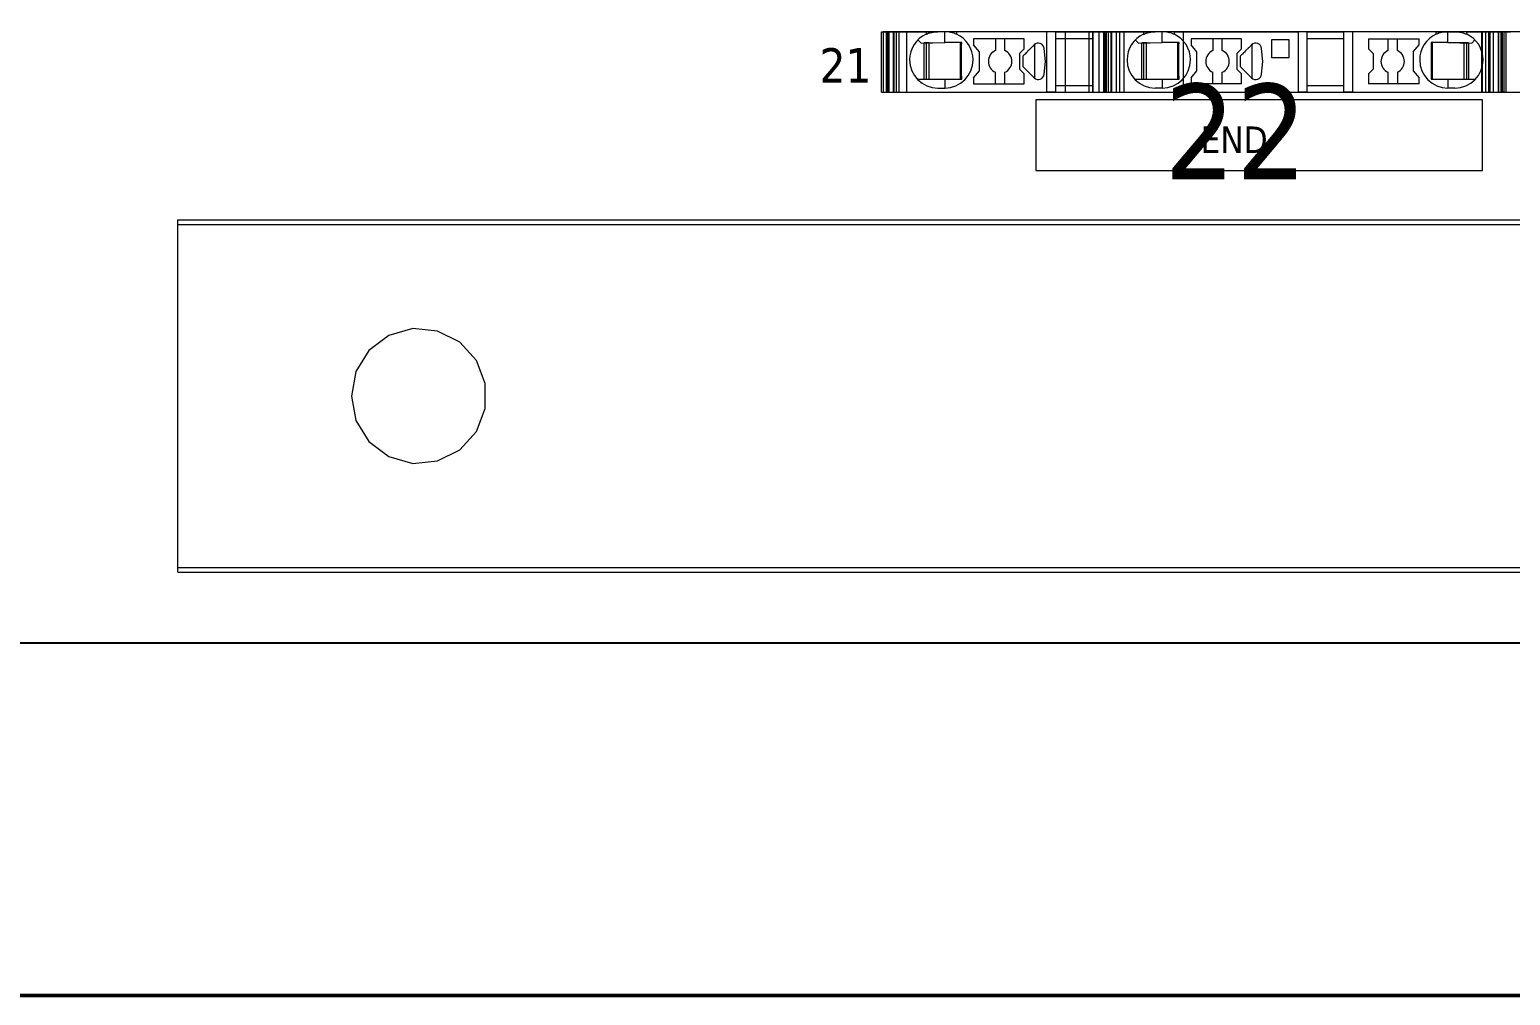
# Model space of a CAD drawing. Header units: millimetres. Extents: x 0 to 2100, y 0 to 1485.
# Drawn here: x 1134.4 to 1260.4, y 173 to 255.2 of the extents above; entities that cross this region are included whole.
import ezdxf
from ezdxf.enums import TextEntityAlignment as Align

# ---------------------------------------------------------------- set-up
doc = ezdxf.new("R2010")
doc.units = ezdxf.units.MM
for name, color, linetype, lineweight in [('EPLAN100', 7, 'Continuous', 9), ('EPLAN108', 5, 'Continuous', 5), ('EPLAN309', 5, 'Continuous', 5), ('EPLAN310', 5, 'Continuous', 5), ('EPLAN400', 5, 'Continuous', 5), ('EPLAN440', 73, 'Continuous', 5), ('EPLAN493', 5, 'Continuous', 5), ('EPLAN500', 7, 'Continuous', 5), ('EPLAN501', 7, 'Continuous', 5), ('EPLAN502', 7, 'Continuous', 5), ('EPLAN503', 7, 'Continuous', 5), ('EPLAN504', 7, 'Continuous', 5), ('MAIN-1', 7, 'Continuous', 5), ('MAIN-2', 7, 'Continuous', 5)]:
    doc.layers.add(name, color=color, linetype=linetype, lineweight=lineweight)
doc.styles.add('Tahoma', font='')
doc.styles.get('Tahoma').set_extended_font_data('Tahoma')

# ---------------------------------------------------------------- blocks, each defined once
blk = doc.blocks.new('EPLSYM_LibrarySPECIAL_Symbol12_Variant0_Placement8_89')
at = {"layer": 'EPLAN309', "lineweight": 13, "ltscale": 20}
blk.add_lwpolyline([(0, -5.15), (68.15, -5.15), (68.15, 0), (0, 0)], close=True, dxfattribs=at)
at = {"layer": 'EPLAN493', "color": 5, "style": 'Tahoma'}
blk.add_attdef('17_20450', text='', height=2.93475, dxfattribs=at).set_placement((0, -27.293475), align=Align.MIDDLE_RIGHT)
blk = doc.blocks.new('EPLSYM_LibrarySPECIAL_Symbol12_Variant0_Placement8_90')
at = {"layer": 'EPLAN493', "color": 5, "style": 'Tahoma'}
blk.add_attdef('17_20450', text='', height=8.13, dxfattribs=at).set_placement((0, -27), align=Align.BOTTOM_CENTER)
blk = doc.blocks.new('EPLSYM_LibrarySPECIAL_Symbol11_Variant0_Placement8')
at = {"layer": 'EPLAN310', "lineweight": 25, "ltscale": 20}
blk.add_lwpolyline([(0, -740), (550, -740), (550, 0), (0, 0)], close=True, dxfattribs=at)
at = {"layer": 'EPLAN400', "color": 5, "style": 'Tahoma'}
blk.add_attdef('17_20010', text='', height=2.2575, dxfattribs=at).set_placement((-1.5, -0.9515), align=Align.TOP_RIGHT)
at = {"layer": 'EPLAN440', "color": 73, "style": 'Tahoma'}
blk.add_attdef('17_20300', text='', height=1.6254, dxfattribs=at).set_placement((-1.5, -4.57508), align=Align.TOP_RIGHT)
at = {"layer": 'EPLAN500', "color": 7, "style": 'Tahoma'}
blk.add_attdef('17_20027', text='', height=1.6254, dxfattribs=at).set_placement((-1.5, -7.27508), align=Align.TOP_RIGHT)
at = {"layer": 'EPLAN501', "color": 7, "style": 'Tahoma'}
blk.add_attdef('17_20011', text='', height=1.6254, dxfattribs=at).set_placement((-1.5, -12.67508), align=Align.TOP_RIGHT)
at = {"layer": 'EPLAN502', "color": 7, "style": 'Tahoma'}
blk.add_attdef('17_20025', text='', height=1.6254, dxfattribs=at).set_placement((-1.5, -15.37508), align=Align.TOP_RIGHT)
at = {"layer": 'EPLAN503', "color": 7, "style": 'Tahoma'}
blk.add_attdef('17_20024', text='', height=1.6254, dxfattribs=at).set_placement((-1.5, -18.07508), align=Align.TOP_RIGHT)
at = {"layer": 'EPLAN504', "color": 7, "style": 'Tahoma'}
blk.add_attdef('17_20901[1]', text='', height=1.6254, dxfattribs=at).set_placement((-1.5, -9.97508), align=Align.TOP_RIGHT)

msp = doc.modelspace()

# ---------------------------------------------------------------- linework, layer by layer
at = {"layer": 'EPLAN100', "lineweight": 0, "ltscale": 4}
for p, q in [((1147, 238.6), (1327, 238.6)), ((1147, 209.4), (1327, 209.4)), ((1147, 209), (1327, 209))]:
    msp.add_line(p, q, dxfattribs=at)
at = {"layer": 'EPLAN100', "lineweight": 50, "ltscale": 20}
msp.add_lwpolyline([(942, 173), (1542, 173), (1542, 973), (942, 973)], close=True, dxfattribs=at)
at = {"layer": 'EPLAN100', "lineweight": 0, "ltscale": 7.5}
msp.add_lwpolyline([(1220, 243.2), (1258, 243.2), (1258, 249.2), (1220, 249.2)], close=True, dxfattribs=at)
at = {"layer": 'EPLAN100', "lineweight": 0, "ltscale": 4}
for points in [[(1147, 209), (1147, 239), (1327, 239)], [(1162.14, 226.08), (1161.75, 224), (1162.14, 221.92), (1163.25, 220.13), (1164.94, 218.85), (1166.97, 218.27), (1169.07, 218.47), (1170.97, 219.41), (1172.39, 220.97), (1173.15, 222.94), (1173.15, 225.06), (1172.39, 227.03), (1170.97, 228.59), (1169.07, 229.53), (1166.97, 229.73), (1164.94, 229.15), (1163.25, 227.87), (1162.14, 226.08)]]:
    msp.add_lwpolyline(points, dxfattribs=at)
at = {"layer": 'MAIN-1'}
for p, q in [((1206.85, 255), (1207.28, 255)), ((1206.85, 249.85), (1206.85, 255)), ((1207.39, 255), (1207.28, 255)), ((1207.28, 249.85), (1207.28, 255)), ((1207.5, 255), (1207.39, 255)), ((1207.39, 249.85), (1207.39, 255)), ((1207.5, 255), (1210.65, 255)), ((1207.5, 249.85), (1207.5, 255)), ((1210.65, 255), (1211.65, 255)), ((1210.65, 255), (1210.65, 254.78)), ((1210.65, 254.78), (1210.7, 254.8)), ((1210.7, 254.8), (1210.76, 254.83)), ((1210.76, 254.83), (1210.81, 254.85)), ((1210.81, 254.85), (1210.87, 254.87)), ((1210.87, 254.87), (1210.93, 254.89)), ((1210.93, 254.89), (1211, 254.91)), ((1211, 254.91), (1211.06, 254.93)), ((1211.06, 254.93), (1211.13, 254.94)), ((1211.13, 254.94), (1211.2, 254.96)), ((1211.2, 254.96), (1211.27, 254.97)), ((1211.27, 254.97), (1211.35, 254.98)), ((1211.35, 254.98), (1211.42, 254.99)), ((1211.42, 254.99), (1211.5, 255)), ((1211.5, 255), (1211.57, 255)), ((1211.57, 255), (1211.65, 255)), ((1212.25, 255), (1211.65, 255)), ((1212.33, 255), (1212.25, 255)), ((1213.25, 255), (1212.25, 255)), ((1212.25, 254.07), (1212.25, 255)), ((1212.4, 255), (1212.33, 255)), ((1212.48, 254.99), (1212.4, 255)), ((1212.55, 254.98), (1212.48, 254.99)), ((1212.63, 254.97), (1212.55, 254.98)), ((1212.7, 254.96), (1212.63, 254.97)), ((1212.77, 254.94), (1212.7, 254.96)), ((1212.84, 254.93), (1212.77, 254.94)), ((1212.9, 254.91), (1212.84, 254.93)), ((1212.97, 254.89), (1212.9, 254.91)), ((1213.03, 254.87), (1212.97, 254.89)), ((1213.09, 254.85), (1213.03, 254.87)), ((1213.14, 254.83), (1213.09, 254.85)), ((1213.2, 254.8), (1213.14, 254.83)), ((1213.25, 254.78), (1213.2, 254.8)), ((1220.93, 255), (1213.25, 255)), ((1213.25, 255), (1213.25, 254.78)), ((1221.65, 255), (1220.93, 255)), ((1220.93, 249.85), (1220.93, 255)), ((1221.65, 255), (1224.8, 255)), ((1221.65, 255), (1221.65, 249.85)), ((1224.8, 255), (1225.35, 255)), ((1224.8, 255), (1224.8, 249.85)), ((1225.35, 255), (1225.78, 255)), ((1225.35, 255), (1225.35, 249.85)), ((1225.89, 255), (1225.78, 255)), ((1225.78, 249.85), (1225.78, 255)), ((1226, 255), (1225.89, 255)), ((1225.89, 249.85), (1225.89, 255)), ((1226, 255), (1229.15, 255)), ((1226, 249.85), (1226, 255)), ((1229.15, 255), (1230.15, 255)), ((1229.15, 255), (1229.15, 254.78)), ((1229.15, 254.78), (1229.2, 254.8)), ((1229.2, 254.8), (1229.26, 254.83)), ((1229.26, 254.83), (1229.31, 254.85)), ((1229.31, 254.85), (1229.37, 254.87)), ((1229.37, 254.87), (1229.43, 254.89)), ((1229.43, 254.89), (1229.5, 254.91)), ((1229.5, 254.91), (1229.56, 254.93)), ((1229.56, 254.93), (1229.63, 254.94)), ((1229.63, 254.94), (1229.7, 254.96)), ((1229.7, 254.96), (1229.77, 254.97)), ((1229.77, 254.97), (1229.85, 254.98)), ((1229.85, 254.98), (1229.92, 254.99)), ((1229.92, 254.99), (1230, 255)), ((1230, 255), (1230.07, 255)), ((1230.07, 255), (1230.15, 255)), ((1230.75, 255), (1230.15, 255)), ((1230.83, 255), (1230.75, 255)), ((1231.75, 255), (1230.75, 255)), ((1230.75, 254.07), (1230.75, 255)), ((1230.9, 255), (1230.83, 255)), ((1230.98, 254.99), (1230.9, 255)), ((1231.05, 254.98), (1230.98, 254.99)), ((1231.13, 254.97), (1231.05, 254.98)), ((1231.2, 254.96), (1231.13, 254.97)), ((1231.27, 254.94), (1231.2, 254.96)), ((1231.34, 254.93), (1231.27, 254.94)), ((1231.4, 254.91), (1231.34, 254.93)), ((1231.47, 254.89), (1231.4, 254.91)), ((1231.53, 254.87), (1231.47, 254.89)), ((1231.59, 254.85), (1231.53, 254.87)), ((1231.64, 254.83), (1231.59, 254.85)), ((1231.7, 254.8), (1231.64, 254.83)), ((1231.75, 254.78), (1231.7, 254.8)), ((1231.75, 255), (1242.33, 255)), ((1231.75, 255), (1231.75, 254.78)), ((1243.05, 255), (1242.33, 255)), ((1242.33, 249.85), (1242.33, 255)), ((1243.05, 255), (1246.2, 255)), ((1243.05, 255), (1243.05, 249.85)), ((1246.92, 255), (1246.2, 255)), ((1246.2, 249.85), (1246.2, 255)), ((1254.05, 255), (1246.92, 255)), ((1246.92, 255), (1246.92, 249.85)), ((1254.05, 255), (1255.05, 255)), ((1254.05, 254.78), (1254.05, 255)), ((1254.1, 254.8), (1254.05, 254.78)), ((1254.16, 254.83), (1254.1, 254.8)), ((1254.21, 254.85), (1254.16, 254.83)), ((1254.27, 254.87), (1254.21, 254.85)), ((1254.33, 254.89), (1254.27, 254.87)), ((1254.4, 254.91), (1254.33, 254.89)), ((1254.46, 254.93), (1254.4, 254.91)), ((1254.53, 254.94), (1254.46, 254.93)), ((1254.6, 254.96), (1254.53, 254.94)), ((1254.67, 254.97), (1254.6, 254.96)), ((1254.75, 254.98), (1254.67, 254.97)), ((1254.82, 254.99), (1254.75, 254.98)), ((1254.9, 255), (1254.82, 254.99)), ((1254.97, 255), (1254.9, 255)), ((1255.05, 255), (1254.97, 255)), ((1255.05, 254.07), (1255.05, 255)), ((1255.05, 255), (1255.65, 255)), ((1255.65, 255), (1255.73, 255)), ((1256.65, 255), (1255.65, 255)), ((1255.73, 255), (1255.81, 254.99)), ((1255.81, 254.99), (1255.9, 254.99)), ((1255.9, 254.99), (1255.98, 254.98)), ((1255.98, 254.98), (1256.05, 254.97)), ((1256.05, 254.97), (1256.13, 254.95)), ((1256.13, 254.95), (1256.2, 254.94)), ((1256.2, 254.94), (1256.28, 254.92)), ((1256.28, 254.92), (1256.34, 254.9)), ((1256.34, 254.9), (1256.41, 254.88)), ((1256.41, 254.88), (1256.47, 254.85)), ((1256.47, 254.85), (1256.54, 254.83)), ((1256.54, 254.83), (1256.59, 254.81)), ((1256.59, 254.81), (1256.65, 254.78)), ((1256.65, 255), (1259.7, 255)), ((1256.65, 254.78), (1256.65, 255)), ((1259.83, 255), (1259.7, 255)), ((1259.7, 249.85), (1259.7, 255)), ((1259.83, 255), (1260.37, 255)), ((1259.83, 249.85), (1259.83, 255)), ((1209.95, 254.3), (1210.22, 254.03)), ((1210.22, 254.03), (1212.25, 254.07)), ((1210.5, 250.95), (1210.5, 254.04)), ((1210.65, 254.04), (1210.65, 250.95)), ((1210.9, 250.95), (1210.9, 254.04)), ((1212.34, 254.07), (1212.25, 254.07)), ((1212.44, 254.07), (1212.34, 254.07)), ((1212.53, 254.07), (1212.44, 254.07)), ((1212.62, 254.07), (1212.53, 254.07)), ((1212.7, 254.08), (1212.62, 254.07)), ((1212.79, 254.08), (1212.7, 254.08)), ((1212.87, 254.08), (1212.79, 254.08)), ((1212.94, 254.08), (1212.87, 254.08)), ((1213.02, 254.08), (1212.94, 254.08)), ((1213.09, 254.08), (1213.02, 254.08)), ((1213.16, 254.08), (1213.09, 254.08)), ((1213.23, 254.08), (1213.16, 254.08)), ((1213.3, 254.09), (1213.23, 254.08)), ((1213.36, 254.09), (1213.3, 254.09)), ((1213.43, 254.09), (1213.36, 254.09)), ((1213.49, 254.09), (1213.43, 254.09)), ((1213.55, 254.09), (1213.49, 254.09)), ((1213.62, 254.09), (1213.55, 254.09)), ((1213.58, 250.95), (1213.58, 254.09)), ((1213.68, 254.09), (1213.62, 254.09)), ((1213.67, 253.95), (1213.68, 254.02)), ((1213.67, 253.88), (1213.67, 253.95)), ((1213.67, 253.8), (1213.67, 253.88)), ((1213.67, 253.73), (1213.67, 253.8)), ((1213.67, 253.65), (1213.67, 253.73)), ((1213.67, 253.57), (1213.67, 253.65)), ((1213.67, 253.49), (1213.67, 253.57)), ((1213.67, 253.4), (1213.67, 253.49)), ((1213.67, 253.32), (1213.67, 253.4)), ((1213.67, 253.23), (1213.67, 253.32)), ((1213.68, 254.02), (1213.68, 254.09)), ((1214.7, 254.4), (1214.7, 253.89)), ((1219, 254.4), (1214.7, 254.4)), ((1215.2, 253.29), (1214.7, 253.89)), ((1215.2, 251.66), (1215.2, 253.29)), ((1216.55, 254.4), (1216.55, 253.39)), ((1217.35, 253.39), (1217.35, 254.4)), ((1218.6, 253.13), (1219, 253.53)), ((1219, 253.53), (1219, 254.4)), ((1219.24, 253.27), (1219.16, 253.19)), ((1219.32, 253.36), (1219.24, 253.27)), ((1219.4, 253.43), (1219.32, 253.36)), ((1219.44, 253.47), (1219.4, 253.43)), ((1219.48, 253.51), (1219.44, 253.47)), ((1219.52, 253.55), (1219.48, 253.51)), ((1219.56, 253.59), (1219.52, 253.55)), ((1219.59, 253.63), (1219.56, 253.59)), ((1219.63, 253.66), (1219.59, 253.63)), ((1219.66, 253.69), (1219.63, 253.66)), ((1219.69, 253.72), (1219.66, 253.69)), ((1219.72, 253.75), (1219.69, 253.72)), ((1219.75, 253.78), (1219.72, 253.75)), ((1219.78, 253.82), (1219.75, 253.78)), ((1219.82, 253.85), (1219.78, 253.82)), ((1219.85, 253.88), (1219.82, 253.85)), ((1219.87, 253.9), (1219.87, 251.05)), ((1220.8, 252.47), (1220.7, 253.57)), ((1221.65, 254.43), (1224.8, 254.43)), ((1228.45, 254.3), (1228.72, 254.03)), ((1228.72, 254.03), (1230.75, 254.07)), ((1229, 250.95), (1229, 254.04)), ((1229.15, 254.04), (1229.15, 250.95)), ((1229.4, 250.95), (1229.4, 254.04)), ((1230.87, 254.07), (1230.75, 254.07)), ((1230.99, 254.07), (1230.87, 254.07)), ((1231.1, 254.07), (1230.99, 254.07)), ((1231.21, 254.08), (1231.1, 254.07)), ((1231.31, 254.08), (1231.21, 254.08)), ((1231.41, 254.08), (1231.31, 254.08)), ((1231.51, 254.08), (1231.41, 254.08)), ((1231.6, 254.08), (1231.51, 254.08)), ((1231.69, 254.08), (1231.6, 254.08)), ((1231.77, 254.09), (1231.69, 254.08)), ((1231.86, 254.09), (1231.77, 254.09)), ((1231.94, 254.09), (1231.86, 254.09)), ((1232.02, 254.09), (1231.94, 254.09)), ((1232.1, 254.09), (1232.02, 254.09)), ((1232.08, 250.95), (1232.08, 254.09)), ((1232.18, 254.09), (1232.1, 254.09)), ((1232.17, 253.95), (1232.18, 254.02)), ((1232.17, 253.88), (1232.17, 253.95)), ((1232.17, 253.8), (1232.17, 253.88)), ((1232.17, 253.73), (1232.17, 253.8)), ((1232.17, 253.65), (1232.17, 253.73)), ((1232.17, 253.57), (1232.17, 253.65)), ((1232.17, 253.49), (1232.17, 253.57)), ((1232.17, 253.4), (1232.17, 253.49)), ((1232.17, 253.32), (1232.17, 253.4)), ((1232.17, 253.23), (1232.17, 253.32)), ((1232.18, 254.02), (1232.18, 254.09)), ((1233.2, 254.4), (1233.2, 253.89)), ((1237.5, 254.4), (1233.2, 254.4)), ((1233.7, 253.29), (1233.2, 253.89)), ((1233.7, 251.66), (1233.7, 253.29)), ((1235.05, 254.4), (1235.05, 253.39)), ((1235.85, 253.39), (1235.85, 254.4)), ((1237.1, 253.13), (1237.5, 253.53)), ((1237.5, 253.53), (1237.5, 254.4)), ((1237.74, 253.27), (1237.66, 253.19)), ((1237.82, 253.36), (1237.74, 253.27)), ((1237.9, 253.43), (1237.82, 253.36)), ((1237.94, 253.47), (1237.9, 253.43)), ((1237.98, 253.51), (1237.94, 253.47)), ((1238.02, 253.55), (1237.98, 253.51)), ((1238.06, 253.59), (1238.02, 253.55)), ((1238.09, 253.63), (1238.06, 253.59)), ((1238.13, 253.66), (1238.09, 253.63)), ((1238.16, 253.69), (1238.13, 253.66)), ((1238.19, 253.72), (1238.16, 253.69)), ((1238.22, 253.75), (1238.19, 253.72)), ((1238.25, 253.78), (1238.22, 253.75)), ((1238.28, 253.82), (1238.25, 253.78)), ((1238.32, 253.85), (1238.28, 253.82)), ((1238.35, 253.88), (1238.32, 253.85)), ((1238.37, 253.9), (1238.37, 251.05)), ((1239.3, 252.47), (1239.2, 253.57)), ((1240.05, 254.3), (1240.05, 252.8)), ((1241.55, 254.3), (1240.05, 254.3)), ((1241.55, 252.8), (1241.55, 254.3)), ((1243.05, 254.43), (1246.2, 254.43)), ((1248.3, 254.4), (1248.3, 253.53)), ((1248.3, 254.4), (1252.6, 254.4)), ((1248.7, 253.13), (1248.3, 253.53)), ((1249.95, 254.4), (1249.95, 253.39)), ((1250.75, 253.39), (1250.75, 254.4)), ((1252.1, 253.29), (1252.6, 253.89)), ((1252.1, 253.29), (1252.1, 251.66)), ((1252.6, 253.89), (1252.6, 254.4)), ((1253.62, 254.09), (1253.62, 254.02)), ((1253.68, 254.09), (1253.62, 254.09)), ((1253.62, 254.02), (1253.63, 253.95)), ((1253.63, 253.95), (1253.63, 253.88)), ((1253.63, 253.88), (1253.63, 253.8)), ((1253.63, 253.8), (1253.63, 253.73)), ((1253.63, 253.73), (1253.63, 253.65)), ((1253.63, 253.65), (1253.63, 253.57)), ((1253.63, 253.57), (1253.63, 253.49)), ((1253.63, 253.49), (1253.63, 253.4)), ((1253.63, 253.4), (1253.63, 253.32)), ((1253.63, 253.32), (1253.63, 253.23)), ((1253.75, 254.09), (1253.68, 254.09)), ((1253.72, 254.09), (1253.72, 250.95)), ((1253.81, 254.09), (1253.75, 254.09)), ((1253.87, 254.09), (1253.81, 254.09)), ((1253.94, 254.09), (1253.87, 254.09)), ((1254, 254.09), (1253.94, 254.09)), ((1254.07, 254.08), (1254, 254.09)), ((1254.14, 254.08), (1254.07, 254.08)), ((1254.21, 254.08), (1254.14, 254.08)), ((1254.28, 254.08), (1254.21, 254.08)), ((1254.36, 254.08), (1254.28, 254.08)), ((1254.43, 254.08), (1254.36, 254.08)), ((1254.51, 254.08), (1254.43, 254.08)), ((1254.6, 254.08), (1254.51, 254.08)), ((1254.68, 254.07), (1254.6, 254.08)), ((1254.77, 254.07), (1254.68, 254.07)), ((1254.86, 254.07), (1254.77, 254.07)), ((1254.96, 254.07), (1254.86, 254.07)), ((1255.05, 254.07), (1254.96, 254.07)), ((1255.05, 254.07), (1257.08, 254.03)), ((1256.4, 254.04), (1256.4, 250.95)), ((1256.65, 250.95), (1256.65, 254.04)), ((1256.8, 254.04), (1256.8, 250.95)), ((1257.08, 254.03), (1257.35, 254.3)), ((1213.67, 253.13), (1213.67, 253.23)), ((1213.67, 253.03), (1213.67, 253.13)), ((1213.67, 252.93), (1213.67, 253.03)), ((1213.67, 252.82), (1213.67, 252.93)), ((1213.67, 252.71), (1213.67, 252.82)), ((1213.67, 252.6), (1213.67, 252.71)), ((1213.67, 252.48), (1213.67, 252.6)), ((1213.67, 252.36), (1213.67, 252.48)), ((1213.67, 252.25), (1213.67, 252.36)), ((1213.67, 252.14), (1213.67, 252.25)), ((1213.67, 252.03), (1213.67, 252.14)), ((1213.67, 251.93), (1213.67, 252.03)), ((1218.6, 253.13), (1218.6, 251.82)), ((1218.99, 253.02), (1218.9, 252.93)), ((1218.9, 252.8), (1218.9, 252.93)), ((1218.9, 252.67), (1218.9, 252.8)), ((1218.9, 252.54), (1218.9, 252.67)), ((1218.9, 252.41), (1218.9, 252.54)), ((1218.9, 252.28), (1218.9, 252.41)), ((1218.9, 252.15), (1218.9, 252.28)), ((1218.9, 252.02), (1218.9, 252.15)), ((1218.9, 252.02), (1219.85, 251.07)), ((1219.07, 253.1), (1218.99, 253.02)), ((1219.16, 253.19), (1219.07, 253.1)), ((1220.7, 251.38), (1220.8, 252.47)), ((1232.17, 253.13), (1232.17, 253.23)), ((1232.17, 253.03), (1232.17, 253.13)), ((1232.17, 252.93), (1232.17, 253.03)), ((1232.17, 252.82), (1232.17, 252.93)), ((1232.17, 252.71), (1232.17, 252.82)), ((1232.17, 252.6), (1232.17, 252.71)), ((1232.17, 252.48), (1232.17, 252.6)), ((1232.17, 252.36), (1232.17, 252.48)), ((1232.17, 252.25), (1232.17, 252.36)), ((1232.17, 252.14), (1232.17, 252.25)), ((1232.17, 252.03), (1232.17, 252.14)), ((1232.17, 251.93), (1232.17, 252.03)), ((1237.1, 253.13), (1237.1, 251.82)), ((1237.49, 253.02), (1237.4, 252.93)), ((1237.4, 252.8), (1237.4, 252.93)), ((1237.4, 252.67), (1237.4, 252.8)), ((1237.4, 252.54), (1237.4, 252.67)), ((1237.4, 252.41), (1237.4, 252.54)), ((1237.4, 252.28), (1237.4, 252.41)), ((1237.4, 252.15), (1237.4, 252.28)), ((1237.4, 252.02), (1237.4, 252.15)), ((1237.4, 252.02), (1238.35, 251.07)), ((1237.57, 253.1), (1237.49, 253.02)), ((1237.66, 253.19), (1237.57, 253.1)), ((1239.2, 251.38), (1239.3, 252.47)), ((1240.05, 252.8), (1241.55, 252.8)), ((1248.7, 253.13), (1248.7, 251.82)), ((1253.63, 253.23), (1253.63, 253.13)), ((1253.63, 253.13), (1253.63, 253.03)), ((1253.63, 253.03), (1253.63, 252.93)), ((1253.63, 252.93), (1253.63, 252.82)), ((1253.63, 252.82), (1253.63, 252.71)), ((1253.63, 252.71), (1253.63, 252.6)), ((1253.63, 252.6), (1253.63, 252.48)), ((1253.63, 252.48), (1253.63, 252.36)), ((1253.63, 252.36), (1253.63, 252.25)), ((1253.63, 252.25), (1253.63, 252.14)), ((1253.63, 252.14), (1253.63, 252.03)), ((1253.63, 252.03), (1253.63, 251.93)), ((1210, 250.95), (1209.95, 250.9)), ((1210, 250.95), (1212.25, 250.95)), ((1212.25, 250.95), (1212.34, 250.95)), ((1212.25, 250.95), (1212.25, 250.2)), ((1212.34, 250.95), (1212.43, 250.95)), ((1212.43, 250.95), (1212.52, 250.95)), ((1212.52, 250.95), (1212.61, 250.95)), ((1212.61, 250.95), (1212.7, 250.95)), ((1212.7, 250.95), (1212.78, 250.95)), ((1212.78, 250.95), (1212.86, 250.95)), ((1212.86, 250.95), (1212.94, 250.95)), ((1212.94, 250.95), (1213.01, 250.95)), ((1213.01, 250.95), (1213.08, 250.95)), ((1213.08, 250.95), (1213.16, 250.95)), ((1213.16, 250.95), (1213.23, 250.95)), ((1213.23, 250.95), (1213.29, 250.95)), ((1213.29, 250.95), (1213.36, 250.95)), ((1213.36, 250.95), (1213.43, 250.95)), ((1213.43, 250.95), (1213.49, 250.95)), ((1213.49, 250.95), (1213.55, 250.95)), ((1213.55, 250.95), (1213.62, 250.95)), ((1213.62, 250.95), (1213.68, 250.95)), ((1213.67, 251.84), (1213.67, 251.93)), ((1213.67, 251.75), (1213.67, 251.84)), ((1213.67, 251.66), (1213.67, 251.75)), ((1213.67, 251.57), (1213.67, 251.66)), ((1213.67, 251.49), (1213.67, 251.57)), ((1213.67, 251.41), (1213.67, 251.49)), ((1213.67, 251.33), (1213.67, 251.41)), ((1213.67, 251.25), (1213.67, 251.33)), ((1213.68, 251.17), (1213.67, 251.25)), ((1213.68, 251.1), (1213.68, 251.17)), ((1213.68, 251.02), (1213.68, 251.1)), ((1213.68, 250.95), (1213.68, 251.02)), ((1214.7, 251.06), (1215.2, 251.66)), ((1214.7, 251.06), (1214.7, 250.55)), ((1216.55, 250.55), (1216.55, 251.56)), ((1217.35, 250.55), (1217.35, 251.56)), ((1219, 251.42), (1218.6, 251.82)), ((1219, 250.55), (1219, 251.42)), ((1228.5, 250.95), (1228.45, 250.9)), ((1228.5, 250.95), (1230.75, 250.95)), ((1230.75, 250.95), (1230.84, 250.95)), ((1230.75, 250.95), (1230.75, 250.2)), ((1230.84, 250.95), (1230.93, 250.95)), ((1230.93, 250.95), (1231.02, 250.95)), ((1231.02, 250.95), (1231.11, 250.95)), ((1231.11, 250.95), (1231.2, 250.95)), ((1231.2, 250.95), (1231.28, 250.95)), ((1231.28, 250.95), (1231.36, 250.95)), ((1231.36, 250.95), (1231.44, 250.95)), ((1231.44, 250.95), (1231.51, 250.95)), ((1231.51, 250.95), (1231.58, 250.95)), ((1231.58, 250.95), (1231.66, 250.95)), ((1231.66, 250.95), (1231.73, 250.95)), ((1231.73, 250.95), (1231.79, 250.95)), ((1231.79, 250.95), (1231.86, 250.95)), ((1231.86, 250.95), (1231.93, 250.95)), ((1231.93, 250.95), (1231.99, 250.95)), ((1231.99, 250.95), (1232.05, 250.95)), ((1232.05, 250.95), (1232.12, 250.95)), ((1232.12, 250.95), (1232.18, 250.95)), ((1232.17, 251.84), (1232.17, 251.93)), ((1232.17, 251.75), (1232.17, 251.84)), ((1232.17, 251.66), (1232.17, 251.75)), ((1232.17, 251.57), (1232.17, 251.66)), ((1232.17, 251.49), (1232.17, 251.57)), ((1232.17, 251.41), (1232.17, 251.49)), ((1232.17, 251.33), (1232.17, 251.41)), ((1232.17, 251.25), (1232.17, 251.33)), ((1232.18, 251.17), (1232.17, 251.25)), ((1232.18, 251.1), (1232.18, 251.17)), ((1232.18, 251.02), (1232.18, 251.1)), ((1232.18, 250.95), (1232.18, 251.02)), ((1233.2, 251.06), (1233.7, 251.66)), ((1233.2, 251.06), (1233.2, 250.55)), ((1235.05, 250.55), (1235.05, 251.56)), ((1235.85, 250.55), (1235.85, 251.56)), ((1237.5, 251.42), (1237.1, 251.82)), ((1237.5, 250.55), (1237.5, 251.42)), ((1248.7, 251.82), (1248.3, 251.42)), ((1248.3, 251.42), (1248.3, 250.55)), ((1249.95, 251.56), (1249.95, 250.55)), ((1250.75, 251.56), (1250.75, 250.55)), ((1252.1, 251.66), (1252.6, 251.06)), ((1252.6, 250.55), (1252.6, 251.06)), ((1253.63, 251.25), (1253.62, 251.17)), ((1253.62, 251.17), (1253.62, 251.1)), ((1253.62, 251.1), (1253.62, 251.02)), ((1253.62, 251.02), (1253.62, 250.95)), ((1253.62, 250.95), (1253.68, 250.95)), ((1253.63, 251.93), (1253.63, 251.84)), ((1253.63, 251.84), (1253.63, 251.75)), ((1253.63, 251.75), (1253.63, 251.66)), ((1253.63, 251.66), (1253.63, 251.57)), ((1253.63, 251.57), (1253.63, 251.49)), ((1253.63, 251.49), (1253.63, 251.41)), ((1253.63, 251.41), (1253.63, 251.33)), ((1253.63, 251.33), (1253.63, 251.25)), ((1253.68, 250.95), (1253.75, 250.95)), ((1253.75, 250.95), (1253.81, 250.95)), ((1253.81, 250.95), (1253.87, 250.95)), ((1253.87, 250.95), (1253.94, 250.95)), ((1253.94, 250.95), (1254.01, 250.95)), ((1254.01, 250.95), (1254.07, 250.95)), ((1254.07, 250.95), (1254.14, 250.95)), ((1254.14, 250.95), (1254.22, 250.95)), ((1254.22, 250.95), (1254.29, 250.95)), ((1254.29, 250.95), (1254.36, 250.95)), ((1254.36, 250.95), (1254.44, 250.95)), ((1254.44, 250.95), (1254.52, 250.95)), ((1254.52, 250.95), (1254.6, 250.95)), ((1254.6, 250.95), (1254.69, 250.95)), ((1254.69, 250.95), (1254.78, 250.95)), ((1254.78, 250.95), (1254.87, 250.95)), ((1254.87, 250.95), (1254.96, 250.95)), ((1254.96, 250.95), (1255.05, 250.95)), ((1255.05, 250.95), (1257.3, 250.95)), ((1255.05, 250.95), (1255.05, 250.2)), ((1257.35, 250.9), (1257.3, 250.95)), ((1206.85, 249.85), (1207.28, 249.85)), ((1207.39, 249.85), (1207.28, 249.85)), ((1207.5, 249.85), (1207.39, 249.85)), ((1207.5, 249.85), (1220.93, 249.85)), ((1211.65, 250.2), (1212.25, 250.2)), ((1214.7, 250.55), (1219, 250.55)), ((1221.65, 249.85), (1220.93, 249.85)), ((1221.65, 250.43), (1224.8, 250.43)), ((1221.65, 249.85), (1224.8, 249.85)), ((1224.8, 249.85), (1225.35, 249.85)), ((1225.35, 249.85), (1225.78, 249.85)), ((1225.89, 249.85), (1225.78, 249.85)), ((1226, 249.85), (1225.89, 249.85)), ((1226, 249.85), (1242.33, 249.85)), ((1230.75, 250.2), (1230.15, 250.2)), ((1237.5, 250.55), (1233.2, 250.55)), ((1243.05, 249.85), (1242.33, 249.85)), ((1243.05, 250.43), (1246.2, 250.43)), ((1243.05, 249.85), (1246.2, 249.85)), ((1246.92, 249.85), (1246.2, 249.85)), ((1246.92, 249.85), (1259.7, 249.85)), ((1252.6, 250.55), (1248.3, 250.55)), ((1255.65, 250.2), (1255.05, 250.2)), ((1258.54, 249.85), (1258.54, 249.85)), ((1258.65, 249.85), (1258.65, 249.85)), ((1259.83, 249.85), (1259.7, 249.85)), ((1259.83, 249.85), (1260.37, 249.85))]:
    msp.add_line(p, q, dxfattribs=at)
for centre, radius, start, end in [((1211.65, 252.6), 2.4, 114.6244, 180), ((1212.25, 252.6), 2.4, 0, 65.3756), ((1230.15, 252.6), 2.4, 114.6244, 180), ((1230.75, 252.6), 2.4, 0, 65.3756), ((1255.05, 252.6), 2.4, 114.6244, 180), ((1255.65, 252.6), 2.4, 0, 65.3756), ((1216.95, 252.47), 1, 113.5782, 180), ((1216.95, 252.47), 1, 0, 66.4218), ((1220.2, 253.53), 0.5, 5.4404, 135), ((1235.45, 252.47), 1, 113.5782, 180), ((1235.45, 252.47), 1, 0, 66.4218), ((1238.7, 253.53), 0.5, 5.4404, 135), ((1250.35, 252.47), 1, 113.5782, 180), ((1250.35, 252.47), 1, 0, 66.4218), ((1211.65, 252.6), 2.4, 180, 270), ((1212.25, 252.6), 2.4, 270, 0), ((1216.95, 252.47), 1, 180, 246.4218), ((1216.95, 252.47), 1, 293.5782, 0), ((1230.15, 252.6), 2.4, 180, 270), ((1230.75, 252.6), 2.4, 270, 0), ((1235.45, 252.47), 1, 180, 246.4218), ((1235.45, 252.47), 1, 293.5782, 0), ((1250.35, 252.47), 1, 180, 246.4218), ((1250.35, 252.47), 1, 293.5782, 0), ((1255.05, 252.6), 2.4, 180, 270), ((1255.65, 252.6), 2.4, 270, 0), ((1220.2, 251.43), 0.5, 225, 354.5596), ((1238.7, 251.43), 0.5, 225, 354.5596)]:
    msp.add_arc(centre, radius, start, end, dxfattribs=at)
at = {"layer": 'MAIN-2'}
for p, q in [((1207.26, 255), (1207.26, 249.85)), ((1207.89, 249.85), (1207.89, 255)), ((1207.92, 255), (1207.92, 249.85)), ((1208.1, 255), (1208.1, 249.85)), ((1208.32, 255), (1208.32, 249.85)), ((1208.98, 255), (1208.98, 249.85)), ((1222.51, 249.85), (1222.51, 255)), ((1224.49, 255), (1224.49, 249.85)), ((1224.85, 255), (1224.85, 249.85)), ((1225.76, 255), (1225.76, 249.85)), ((1226.15, 255), (1226.15, 249.85)), ((1226.39, 249.85), (1226.39, 255)), ((1226.42, 255), (1226.42, 249.85)), ((1226.82, 255), (1226.82, 249.85)), ((1227.14, 249.85), (1227.14, 255)), ((1227.48, 255), (1227.48, 249.85)), ((1232.55, 249.85), (1232.55, 255)), ((1257.93, 249.85), (1257.93, 255)), ((1257.97, 255), (1257.97, 249.85)), ((1258.26, 255), (1258.26, 249.85)), ((1258.54, 249.85), (1258.54, 255)), ((1258.65, 249.85), (1258.65, 255)), ((1258.89, 255), (1258.89, 249.85)), ((1259.32, 255), (1259.32, 249.85)), ((1259.36, 255), (1259.36, 249.85)), ((1259.36, 249.85), (1259.36, 255)), ((1259.55, 255), (1259.55, 249.85)), ((1260.01, 249.85), (1260.01, 255)), ((1210.22, 254.03), (1210.5, 254.04)), ((1210.5, 254.04), (1210.5, 254.04)), ((1210.65, 254.04), (1210.5, 254.04)), ((1210.5, 254.04), (1210.5, 254.04)), ((1210.9, 254.05), (1210.65, 254.04)), ((1210.65, 254.04), (1210.65, 254.04)), ((1210.65, 254.04), (1210.65, 254.04)), ((1210.9, 254.05), (1213.58, 254.1)), ((1210.9, 254.04), (1210.9, 254.05)), ((1210.9, 254.05), (1210.9, 254.05)), ((1213.58, 254.1), (1213.68, 254.09)), ((1213.58, 254.09), (1213.58, 254.1)), ((1228.72, 254.03), (1229, 254.04)), ((1229, 254.04), (1229, 254.04)), ((1229.15, 254.04), (1229, 254.04)), ((1229, 254.04), (1229, 254.04)), ((1229.4, 254.05), (1229.15, 254.04)), ((1229.15, 254.04), (1229.15, 254.04)), ((1229.15, 254.04), (1229.15, 254.04)), ((1229.4, 254.05), (1232.08, 254.1)), ((1229.4, 254.05), (1229.4, 254.05)), ((1229.4, 254.04), (1229.4, 254.05)), ((1232.08, 254.1), (1232.18, 254.09)), ((1232.08, 254.09), (1232.08, 254.1)), ((1253.72, 254.1), (1253.62, 254.09)), ((1253.72, 254.1), (1253.72, 254.09)), ((1256.4, 254.05), (1253.72, 254.1)), ((1256.4, 254.05), (1256.4, 254.05)), ((1256.65, 254.04), (1256.4, 254.05)), ((1256.4, 254.05), (1256.4, 254.04)), ((1256.65, 254.04), (1256.65, 254.04)), ((1256.8, 254.04), (1256.65, 254.04)), ((1256.65, 254.04), (1256.65, 254.04)), ((1256.8, 254.04), (1257.08, 254.03)), ((1256.8, 254.04), (1256.8, 254.04)), ((1256.8, 254.04), (1256.8, 254.04)), ((1210.65, 250.95), (1210.65, 250.95)), ((1210.9, 250.95), (1210.9, 250.95)), ((1229.15, 250.95), (1229.15, 250.95)), ((1229.4, 250.95), (1229.4, 250.95)), ((1256.4, 250.95), (1256.4, 250.95)), ((1256.65, 250.95), (1256.65, 250.95)), ((1257.35, 250.9), (1257.35, 250.9))]:
    msp.add_line(p, q, dxfattribs=at)

# ---------------------------------------------------------------- block references
msp.add_blockref('EPLSYM_LibrarySPECIAL_Symbol11_Variant0_Placement8', (967, 943))
ref = msp.add_blockref('EPLSYM_LibrarySPECIAL_Symbol12_Variant0_Placement8_89', (1207, 255))
ref.add_attrib('17_20450', '21', dxfattribs={"layer": 'EPLAN493', "color": 5, "height": 2.935, "style": 'Tahoma'}).set_placement((1206, 252.13), align=Align.MIDDLE_RIGHT)
ref = msp.add_blockref('EPLSYM_LibrarySPECIAL_Symbol12_Variant0_Placement8_90', (1147, 239))
ref.add_attrib('17_20450', '22', dxfattribs={"layer": 'EPLAN493', "color": 5, "height": 8.127, "style": 'Tahoma'}).set_placement((1237, 240), align=Align.BOTTOM_CENTER)

# ---------------------------------------------------------------- texts
at = {"layer": 'EPLAN108', "color": 5, "style": 'Tahoma'}
msp.add_text('END', height=2.257, dxfattribs=at).set_placement((1234, 244), align=Align.BOTTOM_LEFT)

doc.saveas('drawing.dxf')
